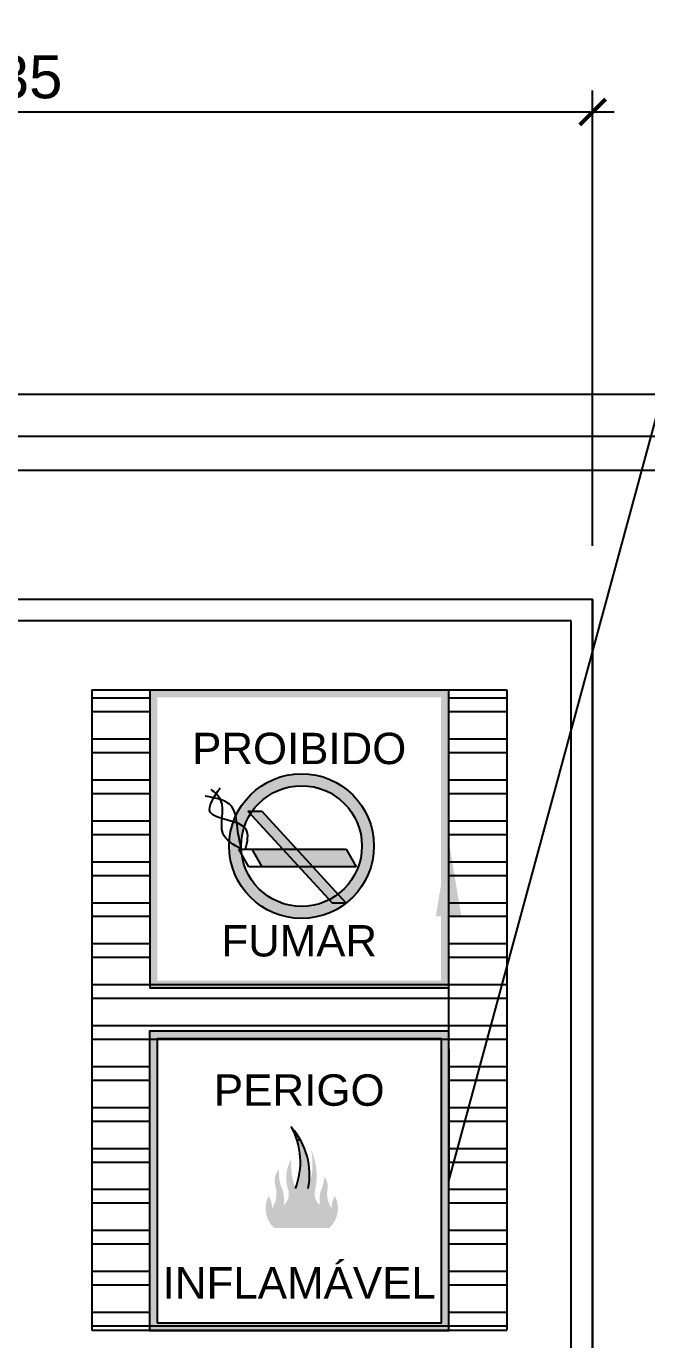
# Model space of a CAD drawing. Header units: millimetres. Extents: x 4161 to 13726, y 828 to 4470.
# Drawn here: x 9141.3 to 9213.5, y 3714.1 to 3866.9 of the extents above; entities that cross this region are included whole.
import ezdxf
from ezdxf import colors
from ezdxf.entities.mleader import LeaderData, LeaderLine
from ezdxf.enums import TextEntityAlignment as Align
from ezdxf.math import Vec2, Vec3

# ---------------------------------------------------------------- set-up
doc = ezdxf.new("R2010")
doc.units = ezdxf.units.MM
doc.header["$LTSCALE"] = 10
for name, color, linetype in [('01', 1, 'Continuous'), ('25-dim1', 1, 'Continuous'), ('A-AREAS', 2, 'Continuous'), ('ARQ-ESQ-VISTA2', 1, 'Continuous'), ('cabine', 1, 'Continuous'), ('cotas indicativas', 1, 'Continuous')]:
    doc.layers.add(name, color=color, linetype=linetype)
doc.styles.add('ARIAL', font='arial.ttf', dxfattribs={"height": 0.2})
doc.styles.add('Arial2', font='arial.ttf')
doc.styles.add('r80', font='arial.ttf')
doc.dimstyles.new('cadnorma_dim1', dxfattribs={"dimscale": 0, "dimtxt": 2, "dimasz": 1.2, "dimexe": 1, "dimexo": 2.5, "dimgap": 0.6, "dimtad": 1, "dimdec": 1, "dimdsep": 46, "dimtxsty": 'r80', "dimblk": 'ARCHTICK', "dimblk1": 'ARCHTICK', "dimblk2": 'ARCHTICK', "dimcen": -1, "dimdle": 1, "dimclrd": 1, "dimclre": 1, "dimclrt": 2, "dimaunit": 1, "dimazin": 0, "dimtfac": 1, "dimtix": 1, "dimtmove": 2, "dimatfit": 0, "dimfxl": 1, "dimarcsym": 0})

# ---------------------------------------------------------------- blocks, each defined once
blk = doc.blocks.new('_ArchTick')
at = {"color": 0, "linetype": 'ByBlock', "const_width": 0.15}
blk.add_lwpolyline([(-0.5, -0.5), (0.5, 0.5)], dxfattribs=at)
blk = doc.blocks.new('*D18')
at = {"layer": '25-dim1', "color": 1, "lineweight": -2, "transparency": 16777216}
for p, q in [((9072.19, 3806.45), (9072.19, 3859.4)), ((9207.19, 3806.45), (9207.19, 3859.4)), ((9209.69, 3856.9), (9069.69, 3856.9))]:
    blk.add_line(p, q, dxfattribs=at)
at = {"layer": 'Defpoints', "color": 0, "transparency": 16777216}
for p in [(9072.19, 3856.9), (9072.19, 3800.2), (9207.19, 3800.2)]:
    blk.add_point(p, dxfattribs=at)
at = {"layer": '25-dim1', "color": 1, "lineweight": -2, "transparency": 16777216, "xscale": 3, "yscale": 3, "zscale": 3, "rotation": 180}
blk.add_blockref('_ArchTick', (9072.19, 3856.9), dxfattribs=at)
at = {"layer": '25-dim1', "color": 1, "lineweight": -2, "transparency": 16777216, "xscale": 3, "yscale": 3, "zscale": 3}
blk.add_blockref('_ArchTick', (9207.19, 3856.9), dxfattribs=at)
at = {"layer": '25-dim1', "color": 2, "transparency": 16777216, "insert": (9139.69, 3860.96), "char_height": 5, "attachment_point": 5, "style": 'r80'}
blk.add_mtext('135', dxfattribs=at)

msp = doc.modelspace()

# ---------------------------------------------------------------- hatches: boundary and pattern name
at = {"layer": 'cabine'}
h = msp.add_hatch(color=256, dxfattribs=at)
h.dxf.hatch_style = 1
h.paths.add_polyline_path([(9190.42, 3754.98), (9155.7, 3754.98), (9155.7, 3789.7), (9190.42, 3789.7)])
h.paths.add_polyline_path([(9189.55, 3755.85), (9156.57, 3755.85), (9156.57, 3788.83), (9189.55, 3788.83)], flags=16)
h = msp.add_hatch(color=256, dxfattribs=at)
h.paths.add_polyline_path([(9164.91, 3771.52, 1), (9181.74, 3771.52, 1)])
h.paths.add_polyline_path([(9180.34, 3771.52, -1), (9166.31, 3771.52, -1)], flags=16)
at = {"layer": 'cabine', "ltscale": 5}
h = msp.add_hatch(color=256, dxfattribs=at)
h.paths.add_polyline_path([(9167.09, 3775.58), (9168.69, 3775.58), (9172.77, 3771.14), (9171.16, 3771.14)])
h.paths.add_polyline_path([(9174.63, 3769.11), (9173.02, 3769.11), (9171.16, 3771.14), (9172.77, 3771.14)])
h.paths.add_polyline_path([(9173.02, 3769.11), (9174.63, 3769.11), (9178.49, 3764.9), (9176.89, 3764.9)])
h.paths.add_polyline_path([(9178.53, 3771.14), (9179.7, 3769.11), (9174.63, 3769.11), (9172.77, 3771.14)])
h.paths.add_polyline_path([(9168.74, 3769.11), (9167.57, 3771.14), (9171.16, 3771.14), (9173.02, 3769.11)])
at = {"layer": 'cabine'}
h = msp.add_hatch(color=256, dxfattribs=at)
h.dxf.hatch_style = 1
h.paths.add_polyline_path([(9155.66, 3715.18), (9190.47, 3715.18), (9190.47, 3749.98), (9155.66, 3749.98)])
h.paths.add_polyline_path([(9156.53, 3749.11), (9189.6, 3749.11), (9189.6, 3716.05), (9156.53, 3716.05)])
msp.add_hatch(color=256, dxfattribs=at).paths.add_polyline_path([(9176.55, 3727.08, 0.341444), (9177.21, 3730.81, 0.15293), (9176.83, 3729.36, -0.198428), (9176.35, 3731.66, 0.206642), (9176, 3733.05, -0.087792), (9175.52, 3731.33, 0.072243), (9175.46, 3729.76, -0.284981), (9174.9, 3731.45, 0.164044), (9174.43, 3736.21, -0.139092), (9174.1, 3731.69, 0.232988), (9172.2, 3738.76, -0.222257), (9172.61, 3731.69, -0.10503), (9172.13, 3735.11, 0.218653), (9171.81, 3731.42, -0.280927), (9171.25, 3729.76, 0.072243), (9171.18, 3731.33, -0.131133), (9170.7, 3733.93, 0.242086), (9170.28, 3731.99, -0.228085), (9169.88, 3729.36, 0.15293), (9169.5, 3730.81, 0.341444), (9170.16, 3727.08)])

# ---------------------------------------------------------------- linework, layer by layer
at = {"layer": '01'}
msp.add_line((9054.19, 3824.1), (9223.6, 3824.1), dxfattribs=at)
at = {"layer": 'A-AREAS'}
msp.add_lwpolyline([(9223.6, 3815.2), (9054.19, 3815.2), (9054.19, 3819.2), (9223.6, 3819.2)], close=True, dxfattribs=at)
at = {"layer": 'ARQ-ESQ-VISTA2', "color": 251}
for p, q in [((9148.94, 3788.75), (9155.7, 3788.75)), ((9190.42, 3788.75), (9197.19, 3788.75)), ((9148.94, 3787.16), (9155.7, 3787.16)), ((9190.42, 3787.16), (9197.19, 3787.16)), ((9148.94, 3783.98), (9155.7, 3783.98)), ((9190.42, 3783.98), (9197.19, 3783.98)), ((9148.94, 3782.4), (9155.7, 3782.4)), ((9190.42, 3782.4), (9197.19, 3782.4)), ((9148.94, 3779.22), (9155.7, 3779.22)), ((9190.42, 3779.22), (9197.19, 3779.22)), ((9148.94, 3777.63), (9155.7, 3777.63)), ((9190.42, 3777.63), (9197.19, 3777.63)), ((9148.94, 3774.46), (9155.7, 3774.46)), ((9190.42, 3774.46), (9197.19, 3774.46)), ((9148.94, 3772.87), (9155.7, 3772.87)), ((9190.42, 3772.87), (9197.19, 3772.87)), ((9148.94, 3769.7), (9155.7, 3769.7)), ((9190.42, 3769.7), (9197.19, 3769.7)), ((9148.94, 3768.11), (9155.7, 3768.11)), ((9190.42, 3768.11), (9197.19, 3768.11)), ((9148.94, 3764.93), (9155.7, 3764.93)), ((9190.42, 3764.93), (9197.19, 3764.93)), ((9148.94, 3763.35), (9155.7, 3763.35)), ((9190.42, 3763.35), (9197.19, 3763.35)), ((9148.94, 3760.17), (9155.7, 3760.17)), ((9190.42, 3760.17), (9197.19, 3760.17)), ((9148.94, 3758.58), (9155.7, 3758.58)), ((9190.42, 3758.58), (9197.19, 3758.58)), ((9148.94, 3755.41), (9197.19, 3755.41)), ((9148.94, 3753.82), (9197.19, 3753.82)), ((9148.94, 3750.65), (9197.19, 3750.65)), ((9148.94, 3749.06), (9197.19, 3749.06)), ((9148.94, 3745.88), (9155.66, 3745.88)), ((9190.47, 3745.88), (9197.19, 3745.88)), ((9148.94, 3744.3), (9155.66, 3744.3)), ((9190.47, 3744.3), (9197.19, 3744.3)), ((9148.94, 3741.12), (9155.66, 3741.12)), ((9190.47, 3741.12), (9197.19, 3741.12)), ((9148.94, 3739.53), (9155.66, 3739.53)), ((9190.47, 3739.53), (9197.19, 3739.53)), ((9148.94, 3736.36), (9155.66, 3736.36)), ((9190.47, 3736.36), (9197.19, 3736.36)), ((9148.94, 3734.77), (9155.66, 3734.77)), ((9190.47, 3734.77), (9197.19, 3734.77)), ((9148.94, 3731.6), (9155.66, 3731.6)), ((9190.47, 3731.6), (9197.19, 3731.6)), ((9148.94, 3730.01), (9155.66, 3730.01)), ((9190.47, 3730.01), (9197.19, 3730.01)), ((9148.94, 3726.83), (9155.66, 3726.83)), ((9190.47, 3726.83), (9197.19, 3726.83)), ((9148.94, 3725.25), (9155.66, 3725.25)), ((9190.47, 3725.25), (9197.19, 3725.25)), ((9148.94, 3722.07), (9155.66, 3722.07)), ((9190.47, 3722.07), (9197.19, 3722.07)), ((9148.94, 3720.48), (9155.66, 3720.48)), ((9190.47, 3720.48), (9197.19, 3720.48)), ((9148.94, 3717.31), (9155.66, 3717.31)), ((9190.47, 3717.31), (9197.19, 3717.31)), ((9148.94, 3715.72), (9197.19, 3715.72))]:
    msp.add_line(p, q, dxfattribs=at)
at = {"layer": 'cabine', "color": 252, "ltscale": 5}
for p, q in [((9207.19, 3800.2), (9207.19, 3605.2)), ((9204.69, 3797.7), (9139.69, 3797.7)), ((9204.69, 3600.2), (9204.69, 3797.7)), ((9148.94, 3789.7), (9197.19, 3789.7)), ((9148.94, 3789.7), (9148.94, 3715.2)), ((9197.19, 3789.7), (9197.19, 3715.2)), ((9172.8, 3737.34), (9173.2, 3737.34)), ((9148.94, 3715.2), (9197.19, 3715.2))]:
    msp.add_line(p, q, dxfattribs=at)
at = {"layer": 'cabine', "ltscale": 5}
for p, q in [((9167.09, 3775.58), (9176.89, 3764.9)), ((9167.09, 3775.58), (9168.69, 3775.58)), ((9168.69, 3775.58), (9178.49, 3764.9)), ((9167.19, 3769.11), (9166.02, 3771.14)), ((9166.02, 3771.14), (9178.53, 3771.14)), ((9168.74, 3769.11), (9167.57, 3771.14)), ((9178.53, 3771.14), (9179.7, 3769.11)), ((9179.7, 3769.11), (9167.19, 3769.11)), ((9176.89, 3764.9), (9178.49, 3764.9))]:
    msp.add_line(p, q, dxfattribs=at)
at = {"layer": 'cabine', "color": 252, "ltscale": 5}
msp.add_lwpolyline([(9072.19, 3600.2), (9207.19, 3600.2), (9207.19, 3800.2), (9072.19, 3800.2)], close=True, dxfattribs=at)
at = {"layer": 'cabine'}
for points in [[(9190.42, 3754.98), (9155.7, 3754.98), (9155.7, 3789.7), (9190.42, 3789.7)], [(9155.66, 3715.18), (9190.47, 3715.18), (9190.47, 3749.98), (9155.66, 3749.98)], [(9156.53, 3716.05), (9189.6, 3716.05), (9189.6, 3749.11), (9156.53, 3749.11)]]:
    msp.add_lwpolyline(points, close=True, dxfattribs=at)
at = {"layer": 'cabine', "ltscale": 5}
for radius in [8.42, 7.02]:
    msp.add_circle((9173.33, 3771.52), radius, dxfattribs=at)
at = {"layer": 'cabine'}
for centre, radius, start, end in [((9164.85, 3734.78), 8.35, 338.2776, 29.4732), ((9165.98, 3733.29), 8.28, 348.8272, 41.2882)]:
    msp.add_arc(centre, radius, start, end, dxfattribs=at)
at = {"layer": 'cabine', "ltscale": 5}
for points in [[(9166.82, 3771.14), (9166.87, 3773.47), (9162.7, 3775.48), (9163.88, 3778.3)], [(9166.35, 3771.14), (9165.93, 3773.22), (9165.2, 3776.12), (9162.13, 3777.31)], [(9166.35, 3771.14), (9164.18, 3773), (9163.95, 3776.81), (9162.8, 3778.11)]]:
    msp.add_spline(points, degree=3, dxfattribs=at)

# ---------------------------------------------------------------- texts
at = {"layer": 'cabine'}
for s, height, style, p in [('PROIBIDO', 3.646, 'ARIAL', (9173.06, 3781.05)), ('FUMAR', 3.646, 'ARIAL', (9173.06, 3758.68)), ('PERIGO', 3.655, 'Arial2', (9173.06, 3741.31)), ('INFLAMÁVEL', 3.655, 'Arial2', (9173.06, 3718.89))]:
    msp.add_text(s, height=height, dxfattribs=dict(at, style=style)).set_placement(p, align=Align.CENTER)

# ---------------------------------------------------------------- dimensions: what is measured, and where the dimension line sits
at = {"layer": '25-dim1'}
dim = msp.add_linear_dim(base=(9072.19, 3856.9), p1=(9207.19, 3800.2), p2=(9072.19, 3800.2), dimstyle='cadnorma_dim1', override={"dimscale": 2.5}, dxfattribs=at)
dim.commit()
dim.dimension.update_dxf_attribs({"geometry": '*D18', "text_midpoint": (9139.69, 3860.96)})

# ---------------------------------------------------------------- leaders
at = {"layer": 'cotas indicativas'}
ml = msp.add_multileader_mtext('Standard', dxfattribs=at)
ml.set_content('SINALIZAÇÃO VISÍVEL EM TODAS AS FACES DA CENTRAL', color=256, style='Arial2')
ml.set_leader_properties()
ml.build(insert=Vec2(0, 0))
ml.multileader.update_dxf_attribs({"text_left_attachment_type": 2, "text_right_attachment_type": 2, "dogleg_length": 3, "arrow_head_size": 9})
ctx = ml.context
ctx.base_point, ctx.char_height, ctx.arrow_head_size, ctx.landing_gap_size, ctx.plane_origin = Vec3(9236.37, 3858.11), 5, 9, 0.1, Vec3(9189.09, 3677.04)
ctx.left_attachment, ctx.right_attachment, ctx.text_align_type = 2, 2, 1
notes = []
notes.append((ctx, [(0, (1, 1, 0), (9224.54, 3858.11), (1, 0), 11.83, [(0, [(9190.42, 3772.34), (9190.47, 3732.58)], 0, [])])]))
ctx.mtext.insert, ctx.mtext.width, ctx.mtext.alignment, ctx.mtext.flow_direction = Vec3(9292.61, 3865.49), 113.884, 2, 5
for ctx, leaders in notes:
    for number, flags, end, landing, length, lines in leaders:
        leader = LeaderData()
        leader.index, (leader.has_last_leader_line, leader.has_dogleg_vector, leader.attachment_direction) = number, flags
        leader.last_leader_point, leader.dogleg_vector, leader.dogleg_length = Vec3(end), Vec3(landing), length
        for number, points, colour, breaks in lines:
            line = LeaderLine()
            line.index, line.vertices, line.color, line.breaks = number, Vec3.list(points), colors.encode_raw_color(colour), breaks
            leader.lines.append(line)
        ctx.leaders.append(leader)

doc.saveas('drawing.dxf')
